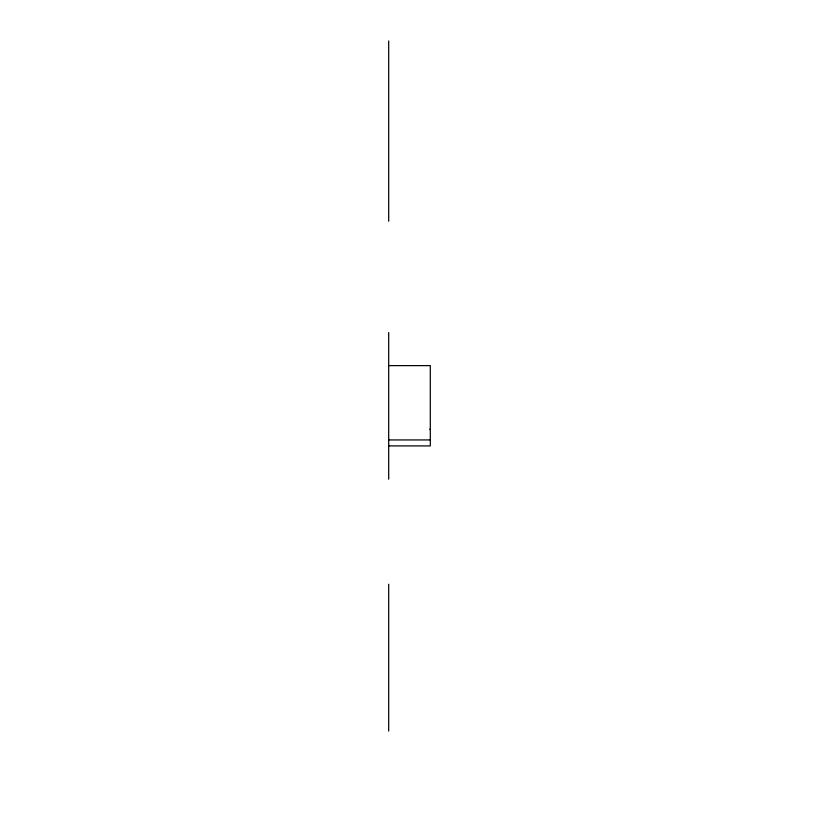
<?xml version="1.0" encoding="UTF-8"?>
<svg xmlns="http://www.w3.org/2000/svg" width="819" height="819" viewBox="0 0 819 819"><rect width="100%" height="100%" fill="white"/><g stroke="black" fill="none" stroke-linecap="round" stroke-linejoin="round"><path stroke-width="1.23" d="M388.697 365.612L430.303 365.612L430.303 445.915L388.697 445.915M429.78 429.269L430.303 429.269M388.697 439.936L430.303 439.936M388.697 40.95L388.697 221.232M388.697 332.524L388.697 479.197M388.697 584.234L388.697 731.06"/></g></svg>
